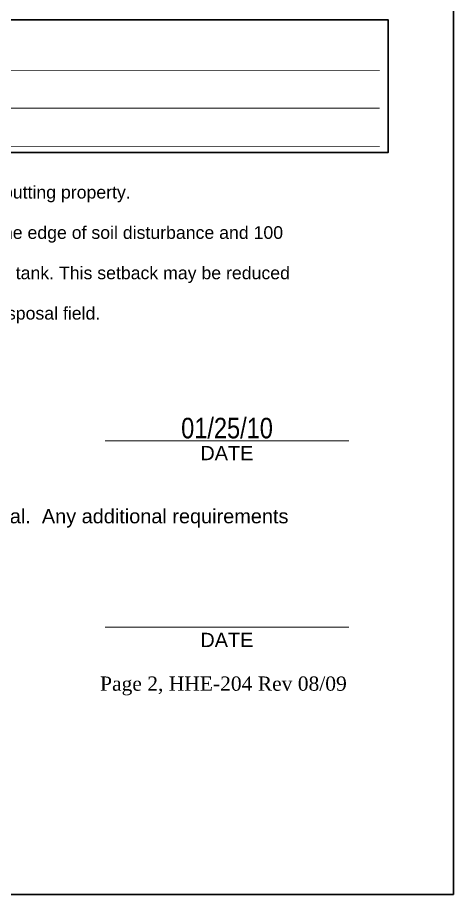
# Paper-space layout 'HHE-204' of a CAD drawing. Extents: x 0 to 17.3, y 0 to 10.6.
# Drawn here: x 14.57 to 17.33, y 0 to 5.54 of the extents above; entities that cross this region are included whole.
import ezdxf
from ezdxf.enums import TextEntityAlignment as Align

# ---------------------------------------------------------------- set-up
doc = ezdxf.new("R2010")
doc.units = 0
doc.header["$MEASUREMENT"] = 0
doc.layers.add('DRAWING_GUIDES', color=6, linetype='Continuous', lineweight=30, plot=False)
doc.layers.add('FORM_HHE-204', color=7, linetype='Continuous', lineweight=30)
doc.layers.add('SEPTICAD', color=7, linetype='Continuous', lineweight=30)
doc.styles.add('ARIAL', font='ARIAL.TTF')
doc.styles.add('SEPTICAD', font='ARIALN.TTF')
doc.styles.add('TIMES_ROMAN', font='TIMES.TTF')

psp = doc.layouts.new('HHE-204')

# ---------------------------------------------------------------- linework, layer by layer
at = {"layer": 'DRAWING_GUIDES'}
psp.add_lwpolyline([(9.1636, 0), (17.3271, 0.0001), (17.3271, 10.6454), (9.1636, 10.6454), (9.1636, 0)], dxfattribs=at)
at = {"layer": 'FORM_HHE-204', "lineweight": 30}
psp.add_lwpolyline([(9.5731, 5.5264), (16.9148, 5.5264), (16.9148, 4.6893), (9.5731, 4.6893)], close=True, dxfattribs=at)
at = {"layer": 'FORM_HHE-204', "lineweight": 15}
for points in [[(9.6305, 5.2091), (16.8592, 5.208)], [(9.6305, 4.9702), (16.8592, 4.9702)], [(9.6305, 4.7281), (16.8592, 4.7277)], [(15.1268, 2.8677), (16.6652, 2.8677)], [(15.1268, 1.6897), (16.6652, 1.6897)]]:
    psp.add_lwpolyline(points, dxfattribs=at)

# ---------------------------------------------------------------- texts
at = {"layer": 'FORM_HHE-204'}
for s, height, style, p in [('[b.] Additional setbacks may be needed to prevent fill material extensions from encroaching onto abutting property.', 0.08, 'ARIAL', (9.6348, 4.3981)), ('[d.] Natural Resource Protection Act requires a 25 feet setback, on slopes of less than 20%, from the edge of soil disturbance and 100', 0.08, 'ARIAL', (9.6348, 4.1431)), ('[e.] May not be any closer to a private potable water supply than the existing disposal field or septic tank. This setback may be reduced', 0.08, 'ARIAL', (9.6348, 3.8881)), ('[f.] The fill extension shall reach the existing ground before the 3:1 slope or within 100 feet of the disposal field.', 0.08, 'ARIAL', (9.6348, 3.6331)), ('DATE', 0.09, 'ARIAL', (15.7274, 2.7446)), ('The Department has reviewed the variance(s) and (     does     does not) give its approval.  Any additional requirements', 0.09, 'ARIAL', (9.6597, 2.3456)), ('DATE', 0.09, 'ARIAL', (15.7274, 1.5636)), ('Page 2, HHE-204 Rev 08/09', 0.09, 'TIMES_ROMAN', (15.0936, 1.2875))]:
    psp.add_text(s, height=height, dxfattribs=dict(at, style=style)).set_placement(p)
at = {"layer": 'SEPTICAD', "style": 'SEPTICAD'}
psp.add_text('01/25/10', height=0.13, dxfattribs=at).set_placement((15.896, 2.8824), align=Align.CENTER)

doc.saveas('drawing.dxf')
